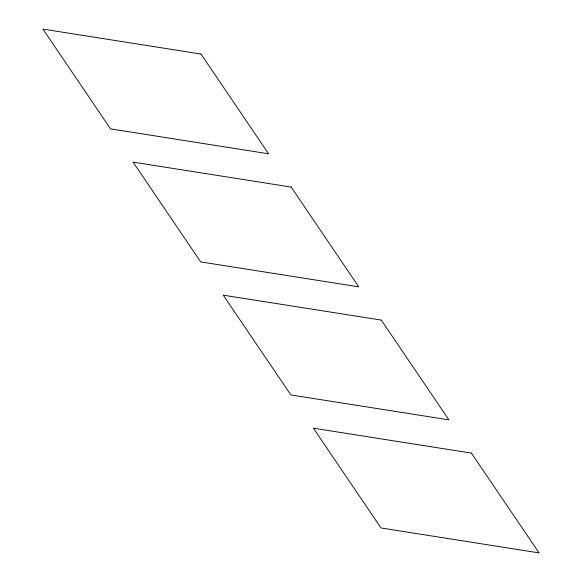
<?xml version="1.0" encoding="UTF-8"?>
<svg xmlns="http://www.w3.org/2000/svg" width="582" height="582" viewBox="0 0 582 582"><rect width="100%" height="100%" fill="white"/><g stroke="black" fill="none" stroke-linecap="round" stroke-linejoin="round"><path stroke-width="0.87" d="M200.986 54.031L42.93 29.1L110.544 128.877L268.6 153.808L200.986 54.031M291.138 187.062L133.082 162.131L200.703 261.907L358.759 286.839L291.138 187.062M381.297 320.093L223.241 295.161L290.862 394.938L448.918 419.869L381.297 320.093M471.456 453.123L313.4 428.192L381.014 527.969L539.07 552.9L471.456 453.123"/></g></svg>
